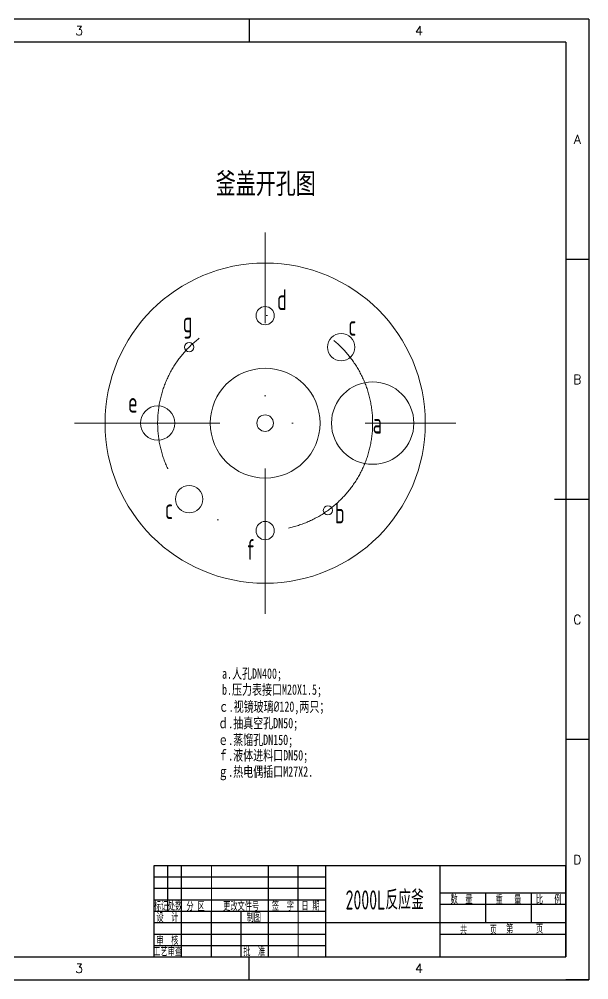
# Model space of a CAD drawing. Header units: millimetres. Extents: x 18684 to 24624, y -156 to 4044.
# Drawn here: x 22134 to 24624, y -156 to 4044 of the extents above; entities that cross this region are included whole.
import ezdxf
from ezdxf.enums import TextEntityAlignment as Align

# ---------------------------------------------------------------- set-up
doc = ezdxf.new("R2010")
doc.units = ezdxf.units.MM
doc.header["$LTSCALE"] = 100
doc.linetypes.add('DASHDOT2', pattern=[12.7, 6.35, -3.175, 0, -3.175])
doc.layers.get('0').update_dxf_attribs({"lineweight": 20})
for name, color, linetype in [('1轮廓实线层', 7, 'Continuous'), ('2细线层', 4, 'Continuous'), ('6文字层', 3, 'Continuous'), ('图框层', 7, 'Continuous')]:
    doc.layers.add(name, color=color, linetype=linetype)
doc.layers.add('中心线', color=1, linetype='DASHDOT2', lineweight=13)
doc.layers.add('标注线', color=140, linetype='Continuous', lineweight=13)
doc.styles.add('PC_TEXTSTYLE', font='isocp.shx', dxfattribs={"width": 0.8, "bigfont": 'hzfs.shx'})
doc.styles.get("Standard").update_dxf_attribs({"font": 'isocp.shx', "width": 0.707, "bigfont": 'hztxt.shx'})
doc.styles.add('TH_GBDIM', font='romans.shx', dxfattribs={"width": 0.8, "bigfont": 'gbcbig.shx'})

msp = doc.modelspace()

# ---------------------------------------------------------------- linework, layer by layer
at = {"ltscale": 10}
for p, q in [((22974.436, 143.8), (22974.436, 343.8)), ((23353.792, 143.8), (23353.792, -56.2))]:
    msp.add_line(p, q, dxfattribs=at)
for centre, radius in [((23209.155, 2277.698), 700), ((23209.155, 2747.698), 40), ((23541.496, 2610.038), 60), ((22876.815, 2610.038), 20), ((23209.155, 2277.698), 240), ((23679.155, 2277.698), 180), ((22739.155, 2277.698), 75), ((23209.155, 2277.698), 36), ((22876.815, 1945.358), 60), ((23483.457, 1896.046), 20), ((23209.155, 1807.698), 40)]:
    msp.add_circle(centre, radius)
at = {"layer": '1轮廓实线层'}
for p, q in [((24623.924, 1943.8), (24473.924, 1943.8)), ((22723.924, 343.8), (24523.924, 343.8)), ((22723.924, -56.2), (22723.924, 343.8)), ((22723.924, -56.2), (22723.924, 343.8)), ((22783.924, 143.8), (22783.924, 343.8)), ((22843.924, 143.8), (22843.924, 343.8)), ((23223.924, 143.8), (23223.924, 343.8)), ((23353.792, 143.8), (23353.792, 343.8)), ((23473.924, -56.2), (23473.924, 343.8)), ((23973.924, -56.2), (23973.924, 343.8)), ((23973.924, 223.8), (24523.924, 223.8)), ((24173.924, 93.8), (24173.924, 223.8)), ((24373.924, 93.8), (24373.924, 223.8)), ((22723.924, 193.8), (23473.924, 193.8)), ((23973.924, 173.8), (24523.924, 173.8)), ((22723.924, 143.8), (23473.924, 143.8)), ((22843.924, -56.2), (22843.924, 143.8)), ((22974.436, -56.2), (22974.436, 143.8)), ((23103.924, -56.2), (23103.924, 143.8)), ((23223.924, -56.2), (23223.924, 143.8)), ((23473.924, 93.8), (24523.924, 93.8)), ((23973.924, 43.8), (24523.924, 43.8)), ((22723.924, -56.2), (24523.924, -56.2))]:
    msp.add_line(p, q, dxfattribs=at)
at = {"layer": '2细线层'}
for p, q in [((24623.924, 4043.8), (18683.924, 4043.8)), ((23138.924, 4043.8), (23138.924, 3943.8)), ((24623.924, 4043.8), (24623.924, -156.2)), ((24623.924, 2993.8), (24523.924, 2993.8)), ((24623.924, 1943.8), (24523.924, 1943.8)), ((24623.924, 893.8), (24523.924, 893.8)), ((22723.924, 293.8), (23473.924, 293.8)), ((22723.924, 243.8), (23473.924, 243.8)), ((22723.924, 93.8), (23473.924, 93.8)), ((22723.924, 43.8), (23473.924, 43.8)), ((22723.924, -6.2), (23473.924, -6.2)), ((23138.924, -156.2), (23138.924, -56.2)), ((18683.924, -156.2), (24623.924, -156.2)), ((24623.924, -156.2), (24523.924, -156.2))]:
    msp.add_line(p, q, dxfattribs=at)
at = {"layer": '中心线'}
for p, q in [((23209.155, 1444.368), (23209.155, 3111.028)), ((22375.825, 2277.698), (24042.486, 2277.698))]:
    msp.add_line(p, q, dxfattribs=at)
msp.add_circle((23209.155, 2277.698), 470, dxfattribs=at)
at = {"layer": '图框层'}
for p, q in [((24523.924, 3943.8), (18933.924, 3943.8)), ((24523.924, 3943.8), (24523.924, -56.2)), ((24523.924, -56.2), (24523.924, 343.8)), ((18933.924, -56.2), (24523.924, -56.2))]:
    msp.add_line(p, q, dxfattribs=at)

# ---------------------------------------------------------------- texts
at = {"layer": '6文字层', "style": 'TH_GBDIM'}
for s, p in [('3', (22396.424, 3993.8)), ('4', (23881.424, 3993.8)), ('A', (24573.924, 3518.8)), ('B', (24573.924, 2468.8)), ('C', (24573.924, 1418.8)), ('D', (24573.924, 368.8)), ('3', (22396.424, -106.2)), ('4', (23881.424, -106.2))]:
    msp.add_text(s, height=40, dxfattribs=at).set_placement(p, align=Align.MIDDLE)
at = {"layer": '6文字层', "style": 'PC_TEXTSTYLE', "width": 0.667}
for s, height, p in [('2000L反应釜', 84, (23731.755, 197.321)), (' 数  量 ', 35, (24067.816, 197.623)), (' 重   量 ', 35, (24273.008, 196.42)), (' 比   例 ', 35, (24448.569, 197.279)), ('标记', 35, (22754.378, 168.8)), ('处数', 35, (22815.38, 168.8)), ('分 区', 35, (22904.696, 166.477)), (' 更改文件号 ', 35, (23104.089, 167.961)), (' 签  字 ', 35, (23286.392, 168.582)), (' 日 期 ', 35, (23407.331, 168.8)), (' 设  计 ', 35, (22781.867, 118.8)), ('制图', 35, (23159.533, 118.8)), ('第      页', 35, (24343.373, 68.8)), ('共      页', 35, (24141.431, 64.217)), (' 审  核 ', 35, (22781.867, 18.8)), ('工艺审查', 35, (22782.965, -30.231)), ('批  准', 35, (23161.545, -30.53))]:
    msp.add_text(s, height=height, dxfattribs=at).set_placement(p, align=Align.MIDDLE)
at = {"layer": '标注线', "attachment_point": 1}
for s, insert, char_height, width in [('{\\fSimSun|b0|i0|c134|p54;釜盖开孔图}', (22993.058, 3371.3), 90.72, 2069.17764), ('d', (23261.313, 2862.975), 90.72, 2069.17764), ('g', (22849.103, 2765.651), 90.72, 2069.17764), ('c', (23573.117, 2750.395), 90.72, 2069.17764), ('e', (22609.887, 2414.582), 90.72, 2069.17764), ('a', (23679.155, 2323.058), 90.72, 2069.17764), ('c', (22771.665, 1948.942), 90.72, 2069.17764), ('b', (23514.094, 1929.836), 90.72, 2069.17764), ('f', (23127.754, 1770.628), 90.72, 2069.17764), ('{\\fSimSun|b0|i0|c134|p54;a.人孔DN400;}', (23020.588, 1205.481), 45.36, 1034.58882), ('{\\f宋体|b0|i0|c134|p54;b.压力表接口M20X1.5;}', (23020.588, 1135.391), 45.36, 1034.58882), ('{\\fSimSun|b0|i0|c134|p54;ｃ.视镜玻璃}%%c{\\fSimSun|b0|i0|c134|p54;120,两只；}', (23005.934, 1061.054), 45.36, 1034.58882), ('{\\fSimSun|b0|i0|c134|p54;ｄ.抽真空孔DN50;}', (23003.872, 988.951), 45.36, 1034.58882), ('{\\fSimSun|b0|i0|c134|p54;ｅ.蒸馏孔DN150;}', (23003.872, 915.73), 45.36, 1034.58882), ('{\\fSimSun|b0|i0|c134|p54;ｆ.液体进料口DN50;}', (23003.872, 848.023), 45.36, 1034.58882), ('{\\fSimSun|b0|i0|c134|p54;ｇ.热电偶插口M27X2.}', (23003.872, 776.93), 45.36, 1034.58882)]:
    msp.add_mtext(s, dxfattribs=dict(at, insert=insert, char_height=char_height, width=width))

doc.saveas('drawing.dxf')
